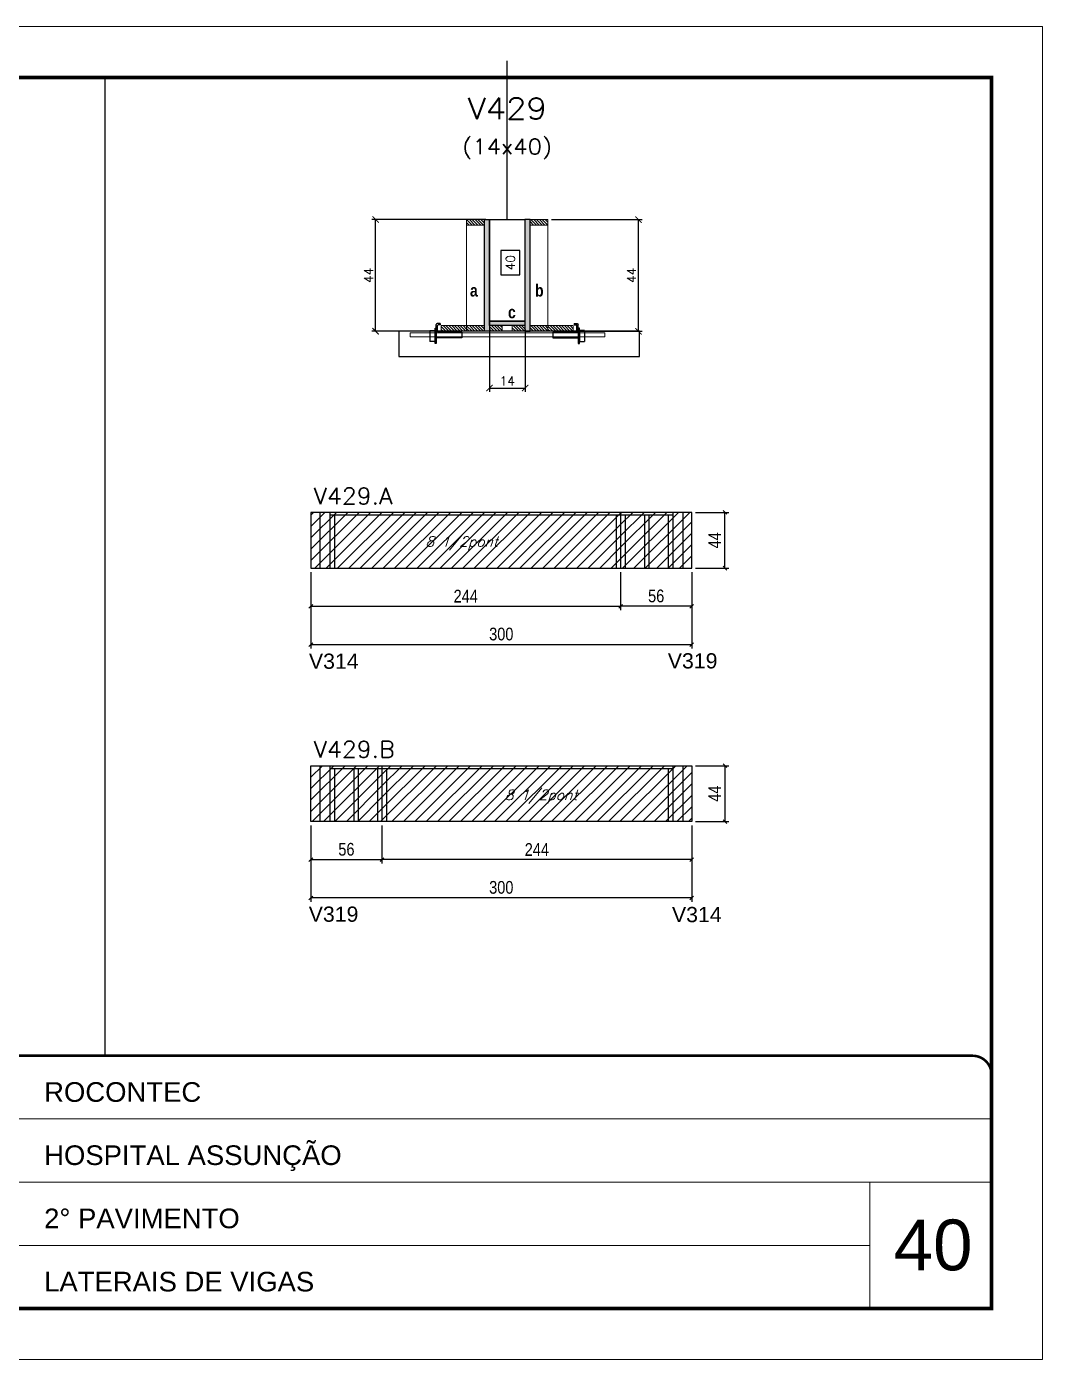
# Model space of a CAD drawing. Extents: x 137137 to 143418, y 10464 to 34486.
# Drawn here: x 142577 to 143377, y 23099 to 24149 of the extents above; entities that cross this region are included whole.
import ezdxf
from ezdxf.enums import TextEntityAlignment as Align

# ---------------------------------------------------------------- set-up
doc = ezdxf.new("R2010")
doc.units = 0
for name, pattern in [('CONTINUO', [0]), ('DASHED', [0.75, 0.5, -0.25]), ('HIDDEN', [0.375, 0.25, -0.125])]:
    doc.linetypes.add(name, pattern=pattern)
for name, color, linetype in [('5', 5, 'Continuous'), ('barrote', 251, 'Continuous'), ('COTA', 241, 'Continuous'), ('Cota Seção (2x)', 4, 'Continuous'), ('detalhes', 4, 'Continuous'), ('Painéis', 200, 'Continuous'), ('presilha', 1, 'Continuous'), ('Reaproveitamento', 251, 'Continuous'), ('SARR_2.2x7', 40, 'Continuous'), ('SARR_3.5x7', 81, 'Continuous'), ('texto', 7, 'Continuous'), ('Texto de Titulo', 7, 'Continuous'), ('Texto Qtd Sarr', 242, 'Continuous')]:
    doc.layers.add(name, color=color, linetype=linetype)
for name, color, linetype, lineweight in [('CARIMBO', 255, 'Continuous', 9), ('CONCRETO', 251, 'Continuous', 25), ('Folhas', 255, 'Continuous', 9), ('Hachura', 251, 'Continuous', 9), ('Madeira', 126, 'Continuous', 18), ('SARRAFO DE PRESSAO', 251, 'DASHED', 9), ('SCO-___-LAJ', 2, 'Continuous', 0), ('Texto Seção', 7, 'Continuous', 15)]:
    doc.layers.add(name, color=color, linetype=linetype, lineweight=lineweight)
doc.styles.add('ARIAL', font='arial.ttf')
doc.styles.add('COTA TECNICA', font='techl___.ttf', dxfattribs={"height": 10})
doc.styles.add('REGUA-120', font='ROMANS.shx', dxfattribs={"height": 15})
doc.styles.add('Romans', font='romans.shx')
doc.styles.get("Standard").update_dxf_attribs({"font": 'arial.ttf'})
doc.styles.add('TECNICA', font='techb___.ttf', dxfattribs={"height": 10})
doc.dimstyles.new('Cota Seção (2x)', dxfattribs={"dimtxt": 7, "dimasz": 5, "dimexe": 3, "dimexo": 3, "dimgap": 2, "dimtad": 3, "dimdec": 1, "dimlfac": 0.5, "dimzin": 12, "dimdsep": 46, "dimtxsty": 'Romans', "dimblk": 'ARCHTICK', "dimcen": 0, "dimclrd": 4, "dimclre": 4, "dimclrt": 1, "dimadec": 1, "dimazin": 3, "dimtfac": 1, "dimtdec": 1, "dimtmove": 0, "dimatfit": 3, "dimldrblk": 'OBLIQUE', "dimfxl": 1, "dimtolj": 1, "dimtzin": 12, "dimarcsym": 0})
doc.dimstyles.new('Cota Seção interna', dxfattribs={"dimtxt": 7, "dimasz": 6, "dimexe": 0.18, "dimexo": 2, "dimgap": -4, "dimtad": 3, "dimdec": 1, "dimlfac": 0.5, "dimzin": 12, "dimdsep": 46, "dimtxsty": 'Romans', "dimblk": 'ARCHTICK', "dimcen": 0.09, "dimse1": 1, "dimse2": 1, "dimsd1": 1, "dimsd2": 1, "dimclrd": 180, "dimclre": 5, "dimclrt": 1, "dimadec": 0, "dimazin": 3, "dimtfac": 1, "dimtdec": 1, "dimtofl": 0, "dimtmove": 0, "dimatfit": 3, "dimldrblk": 'ARCHTICK', "dimfxl": 1, "dimtolj": 1, "dimtzin": 0, "dimarcsym": 0})
doc.dimstyles.new('PAINEL', dxfattribs={"dimtxt": 10, "dimasz": 3, "dimexe": 3, "dimexo": 3, "dimgap": 3, "dimtad": 1, "dimdec": 1, "dimzin": 12, "dimdsep": 46, "dimtxsty": 'COTA TECNICA', "dimblk1": 'OBLIQUE', "dimblk2": 'OBLIQUE', "dimsah": 1, "dimcen": 0.9, "dimclrd": 4, "dimclre": 4, "dimclrt": 240, "dimadec": 1, "dimazin": 3, "dimtfac": 1, "dimtdec": 1, "dimtmove": 0, "dimatfit": 3, "dimfxl": 1, "dimtolj": 1, "dimtzin": 12, "dimarcsym": 0})
pattern_1 = [(315, (165888.3777, 15678.9867), (1.12253202, 1.12253202), [])]
pattern_2 = [(315, (165898.3777, 15678.9867), (1.12253202, 1.12253202), [])]
pattern_3 = [(45, (-13.5, -6878.4203), (-4.49012806, 4.49012806), [])]

# ---------------------------------------------------------------- blocks, each defined once
blk = doc.blocks.new('9999999999')
at = {"color": 30, "linetype": 'CONTINUO'}
for p, q in [((98564.6, 34379.6), (99584, 34379.6)), ((98564.6, 34329.8), (99488, 34329.8)), ((99584, 34329.8), (99488, 34329.8)), ((99488, 34329.8), (99488, 34230.2)), ((98564.6, 34280), (99488, 34280))]:
    blk.add_line(p, q, dxfattribs=at)
at = {"color": 30, "linetype": 'CONTINUO', "const_width": 2}
blk.add_lwpolyline([(99584, 34230.2), (99584, 34414.4, 0.414214), (99569, 34429.4), (98229, 34429.4, 0.414214), (98214, 34414.4), (98214, 34245.2, 0.414214), (98229, 34230.2), (99584, 34230.2)], format="xyb", dxfattribs=at)
at = {"layer": 'Folhas'}
blk.add_lwpolyline([(98139, 34190.2), (99624, 34190.2), (99624, 35240.2), (98139, 35240.2)], close=True, dxfattribs=at)
at = {"layer": 'Folhas', "color": 30, "const_width": 3}
blk.add_lwpolyline([(98214, 34230.2), (99584, 34230.2), (99584, 35200.2), (98214, 35200.2)], close=True, dxfattribs=at)
at = {"color": 7, "linetype": 'Continuous', "ltscale": 5, "style": 'ARIAL'}
for s, height, p in [('ROCONTEC', 15.48, (98837.7, 34393.1)), ('HOSPITAL ASSUNÇÃO', 15.483, (98837.7, 34343.3)), ('2° PAVIMENTO', 15.483, (98837.7, 34293.5)), ('LATERAIS DE VIGAS', 15.483, (98837.7, 34243.7))]:
    blk.add_text(s, height=height, dxfattribs=at).set_placement(p)
blk = doc.blocks.new('_Oblique')
at = {"color": 0, "linetype": 'ByBlock', "lineweight": -2}
blk.add_line((-0.5, -0.5), (0.5, 0.5), dxfattribs=at)
blk = doc.blocks.new('*D1388')
at = {"layer": 'COTA', "color": 4, "linetype": 'ByBlock', "lineweight": -2, "transparency": 16777216}
for p, q in [((142801.1, 23718.9), (142801.1, 23658.7)), ((143101.1, 23718.9), (143101.1, 23658.7)), ((142801.1, 23661.7), (143101.1, 23661.7))]:
    blk.add_line(p, q, dxfattribs=at)
at = {"layer": 'Defpoints', "color": 0, "linetype": 'ByBlock', "transparency": 16777216}
for p in [(142801.1, 23721.9), (143101.1, 23721.9), (143101.1, 23661.7)]:
    blk.add_point(p, dxfattribs=at)
at = {"layer": 'COTA', "color": 4, "linetype": 'ByBlock', "lineweight": -2, "transparency": 16777216, "xscale": 3, "yscale": 3, "zscale": 3, "rotation": 180}
blk.add_blockref('_Oblique', (142801.1, 23661.7), dxfattribs=at)
at = {"layer": 'COTA', "color": 4, "linetype": 'ByBlock', "lineweight": -2, "transparency": 16777216, "xscale": 3, "yscale": 3, "zscale": 3}
blk.add_blockref('_Oblique', (143101.1, 23661.7), dxfattribs=at)
at = {"layer": 'COTA', "color": 240, "linetype": 'ByBlock', "transparency": 16777216, "insert": (142951.1, 23670), "char_height": 10, "attachment_point": 5, "style": 'COTA TECNICA'}
blk.add_mtext('\\A1;300', dxfattribs=at)
blk = doc.blocks.new('*D1389')
at = {"layer": 'COTA', "color": 4, "linetype": 'ByBlock', "lineweight": -2, "transparency": 16777216}
for p, q in [((142801.1, 23718.9), (142801.1, 23688.9)), ((143045.1, 23718.9), (143045.1, 23688.9)), ((142801.1, 23691.9), (143045.1, 23691.9))]:
    blk.add_line(p, q, dxfattribs=at)
at = {"layer": 'Defpoints', "color": 0, "linetype": 'ByBlock', "transparency": 16777216}
for p in [(142801.1, 23721.9), (143045.1, 23721.9), (143045.1, 23691.9)]:
    blk.add_point(p, dxfattribs=at)
at = {"layer": 'COTA', "color": 4, "linetype": 'ByBlock', "lineweight": -2, "transparency": 16777216, "xscale": 3, "yscale": 3, "zscale": 3, "rotation": 180}
blk.add_blockref('_Oblique', (142801.1, 23691.9), dxfattribs=at)
at = {"layer": 'COTA', "color": 4, "linetype": 'ByBlock', "lineweight": -2, "transparency": 16777216, "xscale": 3, "yscale": 3, "zscale": 3}
blk.add_blockref('_Oblique', (143045.1, 23691.9), dxfattribs=at)
at = {"layer": 'COTA', "color": 240, "linetype": 'ByBlock', "transparency": 16777216, "insert": (142923.1, 23699.9), "char_height": 10, "attachment_point": 5, "style": 'COTA TECNICA'}
blk.add_mtext('\\A1;244', dxfattribs=at)
blk = doc.blocks.new('*D1390')
at = {"layer": 'COTA', "color": 4, "linetype": 'ByBlock', "lineweight": -2, "transparency": 16777216}
for p, q in [((143045.1, 23718.9), (143045.1, 23688.9)), ((143101.1, 23718.9), (143101.1, 23688.9)), ((143101.1, 23691.9), (143045.1, 23691.9))]:
    blk.add_line(p, q, dxfattribs=at)
at = {"layer": 'Defpoints', "color": 0, "linetype": 'ByBlock', "transparency": 16777216}
for p in [(143045.1, 23721.9), (143101.1, 23721.9), (143045.1, 23691.9)]:
    blk.add_point(p, dxfattribs=at)
at = {"layer": 'COTA', "color": 4, "linetype": 'ByBlock', "lineweight": -2, "transparency": 16777216, "xscale": 3, "yscale": 3, "zscale": 3, "rotation": 180}
blk.add_blockref('_Oblique', (143045.1, 23691.9), dxfattribs=at)
at = {"layer": 'COTA', "color": 4, "linetype": 'ByBlock', "lineweight": -2, "transparency": 16777216, "xscale": 3, "yscale": 3, "zscale": 3}
blk.add_blockref('_Oblique', (143101.1, 23691.9), dxfattribs=at)
at = {"layer": 'COTA', "color": 240, "linetype": 'ByBlock', "transparency": 16777216, "insert": (143073.1, 23700), "char_height": 10, "attachment_point": 5, "style": 'COTA TECNICA'}
blk.add_mtext('\\A1;56', dxfattribs=at)
blk = doc.blocks.new('*D1391')
at = {"layer": 'COTA', "color": 4, "linetype": 'ByBlock', "lineweight": -2, "transparency": 16777216}
for p, q in [((143104.1, 23765.9), (143130.3, 23765.9)), ((143127.3, 23721.9), (143127.3, 23765.9)), ((143104.1, 23721.9), (143130.3, 23721.9))]:
    blk.add_line(p, q, dxfattribs=at)
at = {"layer": 'Defpoints', "color": 0, "linetype": 'ByBlock', "transparency": 16777216}
for p in [(143101.1, 23765.9), (143127.3, 23765.9), (143101.1, 23721.9)]:
    blk.add_point(p, dxfattribs=at)
at = {"layer": 'COTA', "color": 4, "linetype": 'ByBlock', "lineweight": -2, "transparency": 16777216, "xscale": 3, "yscale": 3, "zscale": 3}
for p, rotation in [((143127.3, 23765.9), 90), ((143127.3, 23721.9), 270)]:
    blk.add_blockref('_Oblique', p, dxfattribs=dict(at, rotation=rotation))
at = {"layer": 'COTA', "color": 240, "linetype": 'ByBlock', "transparency": 16777216, "insert": (143119.2, 23743.9), "char_height": 10, "attachment_point": 5, "rotation": 90, "style": 'COTA TECNICA'}
blk.add_mtext('\\A1;44', dxfattribs=at)
blk = doc.blocks.new('*D1392')
at = {"layer": 'COTA', "color": 4, "linetype": 'ByBlock', "lineweight": -2, "transparency": 16777216}
for p, q in [((142801.1, 23519.3), (142801.1, 23459.1)), ((143101.1, 23519.3), (143101.1, 23459.1)), ((143101.1, 23462.1), (142801.1, 23462.1))]:
    blk.add_line(p, q, dxfattribs=at)
at = {"layer": 'Defpoints', "color": 0, "linetype": 'ByBlock', "transparency": 16777216}
for p in [(142801.1, 23522.3), (143101.1, 23522.3), (142801.1, 23462.1)]:
    blk.add_point(p, dxfattribs=at)
at = {"layer": 'COTA', "color": 4, "linetype": 'ByBlock', "lineweight": -2, "transparency": 16777216, "xscale": 3, "yscale": 3, "zscale": 3, "rotation": 180}
blk.add_blockref('_Oblique', (142801.1, 23462.1), dxfattribs=at)
at = {"layer": 'COTA', "color": 4, "linetype": 'ByBlock', "lineweight": -2, "transparency": 16777216, "xscale": 3, "yscale": 3, "zscale": 3}
blk.add_blockref('_Oblique', (143101.1, 23462.1), dxfattribs=at)
at = {"layer": 'COTA', "color": 240, "linetype": 'ByBlock', "transparency": 16777216, "insert": (142951.1, 23470.4), "char_height": 10, "attachment_point": 5, "style": 'COTA TECNICA'}
blk.add_mtext('\\A1;300', dxfattribs=at)
blk = doc.blocks.new('*D1393')
at = {"layer": 'COTA', "color": 4, "linetype": 'ByBlock', "lineweight": -2, "transparency": 16777216}
for p, q in [((142857.1, 23519.3), (142857.1, 23489.3)), ((143101.1, 23519.3), (143101.1, 23489.3)), ((143101.1, 23492.3), (142857.1, 23492.3))]:
    blk.add_line(p, q, dxfattribs=at)
at = {"layer": 'Defpoints', "color": 0, "linetype": 'ByBlock', "transparency": 16777216}
for p in [(142857.1, 23522.3), (143101.1, 23522.3), (142857.1, 23492.3)]:
    blk.add_point(p, dxfattribs=at)
at = {"layer": 'COTA', "color": 4, "linetype": 'ByBlock', "lineweight": -2, "transparency": 16777216, "xscale": 3, "yscale": 3, "zscale": 3, "rotation": 180}
blk.add_blockref('_Oblique', (142857.1, 23492.3), dxfattribs=at)
at = {"layer": 'COTA', "color": 4, "linetype": 'ByBlock', "lineweight": -2, "transparency": 16777216, "xscale": 3, "yscale": 3, "zscale": 3}
blk.add_blockref('_Oblique', (143101.1, 23492.3), dxfattribs=at)
at = {"layer": 'COTA', "color": 240, "linetype": 'ByBlock', "transparency": 16777216, "insert": (142979.1, 23500.3), "char_height": 10, "attachment_point": 5, "style": 'COTA TECNICA'}
blk.add_mtext('\\A1;244', dxfattribs=at)
blk = doc.blocks.new('*D1394')
at = {"layer": 'COTA', "color": 4, "linetype": 'ByBlock', "lineweight": -2, "transparency": 16777216}
for p, q in [((142801.1, 23519.3), (142801.1, 23489.3)), ((142857.1, 23519.3), (142857.1, 23489.3)), ((142801.1, 23492.3), (142857.1, 23492.3))]:
    blk.add_line(p, q, dxfattribs=at)
at = {"layer": 'Defpoints', "color": 0, "linetype": 'ByBlock', "transparency": 16777216}
for p in [(142801.1, 23522.3), (142857.1, 23522.3), (142857.1, 23492.3)]:
    blk.add_point(p, dxfattribs=at)
at = {"layer": 'COTA', "color": 4, "linetype": 'ByBlock', "lineweight": -2, "transparency": 16777216, "xscale": 3, "yscale": 3, "zscale": 3, "rotation": 180}
blk.add_blockref('_Oblique', (142801.1, 23492.3), dxfattribs=at)
at = {"layer": 'COTA', "color": 4, "linetype": 'ByBlock', "lineweight": -2, "transparency": 16777216, "xscale": 3, "yscale": 3, "zscale": 3}
blk.add_blockref('_Oblique', (142857.1, 23492.3), dxfattribs=at)
at = {"layer": 'COTA', "color": 240, "linetype": 'ByBlock', "transparency": 16777216, "insert": (142829.1, 23500.4), "char_height": 10, "attachment_point": 5, "style": 'COTA TECNICA'}
blk.add_mtext('\\A1;56', dxfattribs=at)
blk = doc.blocks.new('*D1428')
at = {"layer": 'COTA', "color": 4, "linetype": 'ByBlock', "lineweight": -2, "transparency": 16777216}
for p, q in [((143104.1, 23566.3), (143130.3, 23566.3)), ((143127.3, 23566.3), (143127.3, 23522.3)), ((143104.1, 23522.3), (143130.3, 23522.3))]:
    blk.add_line(p, q, dxfattribs=at)
at = {"layer": 'Defpoints', "color": 0, "linetype": 'ByBlock', "transparency": 16777216}
for p in [(143101.1, 23566.3), (143101.1, 23522.3), (143127.3, 23522.3)]:
    blk.add_point(p, dxfattribs=at)
at = {"layer": 'COTA', "color": 4, "linetype": 'ByBlock', "lineweight": -2, "transparency": 16777216, "xscale": 3, "yscale": 3, "zscale": 3}
for p, rotation in [((143127.3, 23566.3), 90), ((143127.3, 23522.3), 270)]:
    blk.add_blockref('_Oblique', p, dxfattribs=dict(at, rotation=rotation))
at = {"layer": 'COTA', "color": 240, "linetype": 'ByBlock', "transparency": 16777216, "insert": (143119.2, 23544.3), "char_height": 10, "attachment_point": 5, "rotation": 90, "style": 'COTA TECNICA'}
blk.add_mtext('\\A1;44', dxfattribs=at)
blk = doc.blocks.new('_ArchTick')
at = {"color": 0, "linetype": 'ByBlock', "const_width": 0.15}
blk.add_lwpolyline([(-0.5, -0.5), (0.5, 0.5)], dxfattribs=at)
blk = doc.blocks.new('*D1429')
at = {"layer": 'COTA', "color": 4, "lineweight": -2, "transparency": 16777216}
for p, q in [((142938.8, 23996.6), (142849.1, 23996.6)), ((142852.1, 23908.6), (142852.1, 23996.6)), ((142900.8, 23908.6), (142849.1, 23908.6))]:
    blk.add_line(p, q, dxfattribs=at)
at = {"layer": 'Defpoints', "color": 0, "transparency": 16777216}
for p in [(142852.1, 23996.6), (142941.8, 23996.6), (142903.8, 23908.6)]:
    blk.add_point(p, dxfattribs=at)
at = {"layer": 'COTA', "color": 4, "lineweight": -2, "transparency": 16777216, "xscale": 5, "yscale": 5, "zscale": 5}
for p, rotation in [((142852.1, 23996.6), 90), ((142852.1, 23908.6), 270)]:
    blk.add_blockref('_ArchTick', p, dxfattribs=dict(at, rotation=rotation))
at = {"layer": 'COTA', "color": 1, "transparency": 16777216, "insert": (142846.6, 23952.6), "char_height": 7, "attachment_point": 5, "rotation": 90, "style": 'Romans'}
blk.add_mtext('\\A1;44', dxfattribs=at)
blk = doc.blocks.new('*D1430')
at = {"layer": 'COTA', "color": 4, "lineweight": -2, "transparency": 16777216}
for p, q in [((142990.7, 23996.6), (143062.2, 23996.6)), ((143059.2, 23908.6), (143059.2, 23996.6)), ((143010.8, 23908.6), (143062.2, 23908.6))]:
    blk.add_line(p, q, dxfattribs=at)
at = {"layer": 'Defpoints', "color": 0, "transparency": 16777216}
for p in [(142987.7, 23996.6), (143059.2, 23996.6), (143007.8, 23908.6)]:
    blk.add_point(p, dxfattribs=at)
at = {"layer": 'COTA', "color": 4, "lineweight": -2, "transparency": 16777216, "xscale": 5, "yscale": 5, "zscale": 5}
for p, rotation in [((143059.2, 23996.6), 90), ((143059.2, 23908.6), 270)]:
    blk.add_blockref('_ArchTick', p, dxfattribs=dict(at, rotation=rotation))
at = {"layer": 'COTA', "color": 1, "transparency": 16777216, "insert": (143053.7, 23952.6), "char_height": 7, "attachment_point": 5, "rotation": 90, "style": 'Romans'}
blk.add_mtext('\\A1;44', dxfattribs=at)
blk = doc.blocks.new('*D1431')
at = {"layer": 'Cota Seção (2x)', "color": 180, "lineweight": -2, "transparency": 16777216}
for p, q in [((142965.8, 23972.3), (142950.8, 23972.3)), ((142950.8, 23972.3), (142950.8, 23953)), ((142965.8, 23953), (142965.8, 23972.3)), ((142950.8, 23953), (142965.8, 23953))]:
    blk.add_line(p, q, dxfattribs=at)
at = {"layer": 'Defpoints', "color": 0, "transparency": 16777216}
for p in [(142969.7, 23996.6), (142969.8, 23996.6), (142969.8, 23916.6)]:
    blk.add_point(p, dxfattribs=at)
at = {"layer": 'Cota Seção (2x)', "color": 1, "transparency": 16777216, "insert": (142958.3, 23962.6), "char_height": 7, "attachment_point": 5, "rotation": 90, "style": 'Romans'}
blk.add_mtext('\\A1;40', dxfattribs=at)
blk = doc.blocks.new('titulo1')
at = {"layer": 'Defpoints', "color": 252, "linetype": 'HIDDEN', "ltscale": 2}
blk.add_line((0, 0), (0, 125), dxfattribs=at)
at = {"layer": 'Defpoints', "style": 'Romans', "oblique": 15}
blk.add_attdef('FOLHA', text='', height=10, dxfattribs=at).set_placement((0, 15.6), align=Align.MIDDLE_CENTER)
at = {"layer": 'Texto Qtd Sarr', "color": 3, "style": 'Romans', "oblique": 15}
for tag, height, p in [('TITULO', 17, (0, 71.4)), ('SEÇÃO', 12, (0, 41.5))]:
    blk.add_attdef(tag, text='', height=height, dxfattribs=at).set_placement(p, align=Align.MIDDLE_CENTER)
blk = doc.blocks.new('PRESILHA METÁLICA 1')
at = {"layer": 'presilha'}
for p, q in [((7.5, 10.6), (7.5, 19.9)), ((12, 21), (8.6, 21)), ((9, 11.6), (9, 18.9)), ((12, 19.5), (9.6, 19.5)), ((12, 21), (12, 19.5)), ((0, 13), (6, 13)), ((0, 13), (0, 0)), ((6, 0), (0, 0)), ((6, 15.5), (7.5, 15.5)), ((6, -2.5), (6, 15.5)), ((6, 13), (6, 0)), ((7.5, 15.5), (7.5, -2.5)), ((37.5, 4.1), (7.5, 4.1)), ((37.5, 11), (9.6, 11)), ((37.5, 11), (37.5, 4.1)), ((7.5, -2.5), (6, -2.5))]:
    blk.add_line(p, q, dxfattribs=at)
for centre, radius, start, end in [((8.6, 19.9), 1.14, 90, 180), ((9.6, 18.9), 0.57, 90, 180), ((9.6, 11.6), 0.57, 180, 270)]:
    blk.add_arc(centre, radius, start, end, dxfattribs=at)
blk = doc.blocks.new('*D1432')
at = {"layer": 'COTA', "color": 4, "lineweight": -2, "transparency": 16777216}
for p, q in [((142941.8, 23910), (142941.8, 23860.9)), ((142969.8, 23910), (142969.8, 23860.9)), ((142941.8, 23863.9), (142969.8, 23863.9))]:
    blk.add_line(p, q, dxfattribs=at)
at = {"layer": 'Defpoints', "color": 0, "transparency": 16777216}
for p in [(142941.8, 23913), (142969.8, 23913), (142969.8, 23863.9)]:
    blk.add_point(p, dxfattribs=at)
at = {"layer": 'COTA', "color": 4, "lineweight": -2, "transparency": 16777216, "xscale": 5, "yscale": 5, "zscale": 5, "rotation": 180}
blk.add_blockref('_ArchTick', (142941.8, 23863.9), dxfattribs=at)
at = {"layer": 'COTA', "color": 4, "lineweight": -2, "transparency": 16777216, "xscale": 5, "yscale": 5, "zscale": 5}
blk.add_blockref('_ArchTick', (142969.8, 23863.9), dxfattribs=at)
at = {"layer": 'COTA', "color": 1, "transparency": 16777216, "insert": (142955.8, 23869.4), "char_height": 7, "attachment_point": 5, "style": 'Romans'}
blk.add_mtext('\\A1;14', dxfattribs=at)

msp = doc.modelspace()

# ---------------------------------------------------------------- hatches: boundary and pattern name
at = {"layer": 'Hachura'}
h = msp.add_hatch(dxfattribs=at)
h.set_pattern_fill('ANSI31', color=256, scale=0.5, angle=270, style=0)
h.set_pattern_definition([(315, (165898.3777, 15688.9867), (1.12253202, 1.12253202), [])])
h.paths.add_polyline_path([(142937.76, 23992.23), (142937.76, 23996.63), (142923.76, 23996.63), (142923.76, 23992.23)])
h = msp.add_hatch(color=256, dxfattribs=at)
h.dxf.hatch_style = 1
h.paths.add_polyline_path([(142937.76, 23996.63), (142941.76, 23996.63), (142941.76, 23908.63), (142937.76, 23908.63)])
h = msp.add_hatch(color=256, dxfattribs=at)
h.dxf.hatch_style = 1
h.paths.add_polyline_path([(142973.75, 23996.63), (142969.75, 23996.63), (142969.76, 23908.63), (142973.76, 23908.63)])
h = msp.add_hatch(dxfattribs=at)
h.set_pattern_fill('ANSI31', color=256, scale=0.5, angle=270, style=0)
h.set_pattern_definition([(315, (165888.3873, 15688.9867), (1.12253202, 1.12253202), [])])
h.paths.add_polyline_path([(142973.75, 23992.23), (142973.75, 23996.63), (142987.75, 23996.63), (142987.75, 23992.23)])
h = msp.add_hatch(dxfattribs=at)
h.set_pattern_fill('ANSI31', color=256, scale=0.5, angle=270, style=0)
h.set_pattern_definition(pattern_2)
h.paths.add_polyline_path([(142903.76, 23908.63), (142903.76, 23913.03), (142923.76, 23913.03), (142923.76, 23908.63)])
h = msp.add_hatch(dxfattribs=at)
h.set_pattern_fill('ANSI31', color=256, scale=0.5, angle=270, style=0)
h.set_pattern_definition([(315, (165898.3777, 15605.3867), (1.12253202, 1.12253202), [])])
h.paths.add_polyline_path([(142937.76, 23908.63), (142937.76, 23913.03), (142923.76, 23913.03), (142923.76, 23908.63)])
h = msp.add_hatch(color=256, dxfattribs=at)
h.dxf.hatch_style = 1
h.paths.add_polyline_path([(142941.76, 23913.03), (142941.76, 23916.63), (142969.76, 23916.63), (142969.76, 23913.03)])
h = msp.add_hatch(dxfattribs=at)
h.set_pattern_fill('ANSI31', color=256, scale=0.5, angle=270, style=0)
h.set_pattern_definition(pattern_2)
h.paths.add_polyline_path([(142941.76, 23908.63), (142941.76, 23913.03), (142951.76, 23913.03), (142951.76, 23908.63)])
h = msp.add_hatch(dxfattribs=at)
h.set_pattern_fill('ANSI31', color=256, scale=0.5, angle=270, style=0)
h.set_pattern_definition(pattern_1)
h.paths.add_polyline_path([(142969.76, 23908.63), (142969.76, 23913.03), (142959.76, 23913.03), (142959.76, 23908.63)])
h = msp.add_hatch(dxfattribs=at)
h.set_pattern_fill('ANSI31', color=256, scale=0.5, angle=270, style=0)
h.set_pattern_definition([(315, (165888.3777, 15605.3867), (1.12253202, 1.12253202), [])])
h.paths.add_polyline_path([(142973.76, 23908.63), (142973.76, 23913.03), (142987.76, 23913.03), (142987.76, 23908.63)])
h = msp.add_hatch(dxfattribs=at)
h.set_pattern_fill('ANSI31', color=256, scale=0.5, angle=270, style=0)
h.set_pattern_definition(pattern_1)
h.paths.add_polyline_path([(143007.76, 23908.63), (143007.76, 23913.03), (142987.76, 23913.03), (142987.76, 23908.63)])
at = {"layer": 'Reaproveitamento', "linetype": 'ByBlock'}
h = msp.add_hatch(dxfattribs=at)
h.set_pattern_fill('ANSI31', color=256, scale=2)
h.set_pattern_definition(pattern_3)
h.paths.add_polyline_path([(143045.12, 23721.93), (143045.12, 23765.93), (142801.12, 23765.93), (142801.12, 23721.93)])
h.paths.add_polyline_path([(142883.47, 23733.58), (142951.09, 23733.58), (142956.59, 23749.56), (142888.97, 23749.56)], flags=24)
h = msp.add_hatch(dxfattribs=at)
h.set_pattern_fill('ANSI31', color=256, scale=2)
h.set_pattern_definition(pattern_3)
h.paths.add_polyline_path([(143101.12, 23721.93), (143101.12, 23765.93), (143045.12, 23765.93), (143045.12, 23721.93)])
h = msp.add_hatch(dxfattribs=at)
h.set_pattern_fill('ANSI31', color=256, scale=2)
h.set_pattern_definition(pattern_3)
h.paths.add_polyline_path([(142801.12, 23566.34), (142801.12, 23522.34), (142857.12, 23522.34), (142857.12, 23566.34)])
h = msp.add_hatch(dxfattribs=at)
h.set_pattern_fill('ANSI31', color=256, scale=2)
h.set_pattern_definition(pattern_3)
h.paths.add_polyline_path([(143101.12, 23522.34), (143101.12, 23566.34), (142857.12, 23566.34), (142857.12, 23522.34)])
h.paths.add_polyline_path([(142946.04, 23533.99), (143013.66, 23533.99), (143019.16, 23549.96), (142951.54, 23549.96)], flags=24)

# ---------------------------------------------------------------- linework, layer by layer
at = {"layer": 'barrote'}
msp.add_lwpolyline([(142870.3, 23888.63), (143059.89, 23888.63), (143059.89, 23908.63), (142870.3, 23908.63)], close=True, dxfattribs=at)
at = {"layer": 'CONCRETO'}
msp.add_lwpolyline([(142941.76, 23996.63), (142941.76, 23996.63), (142941.76, 23996.63), (142941.76, 23996.63), (142969.76, 23996.63), (142969.76, 23996.63), (142969.76, 23996.63), (142969.76, 23916.63), (142941.76, 23916.63), (142941.76, 23996.63)], close=True, dxfattribs=at)
at = {"layer": 'COTA', "linetype": 'ByBlock'}
msp.add_line((142638.79, 24108.6), (142638.79, 23337.84), dxfattribs=at)
at = {"layer": 'Madeira'}
for points in [[(142937.76, 23992.23), (142937.76, 23996.63), (142923.76, 23996.63), (142923.76, 23992.23)], [(142937.76, 23996.63), (142923.76, 23996.63), (142923.76, 23908.63), (142937.76, 23908.63)], [(142973.75, 23992.23), (142973.75, 23996.63), (142987.75, 23996.63), (142987.75, 23992.23)], [(142973.75, 23996.63), (142987.75, 23996.63), (142987.76, 23908.63), (142973.76, 23908.63)], [(142903.76, 23908.63), (142903.76, 23913.03), (142923.76, 23913.03), (142923.76, 23908.63)], [(142937.76, 23908.63), (142937.76, 23913.03), (142923.76, 23913.03), (142923.76, 23908.63)], [(142941.76, 23908.63), (142941.76, 23913.03), (142951.76, 23913.03), (142951.76, 23908.63)], [(142969.76, 23908.63), (142969.76, 23913.03), (142959.76, 23913.03), (142959.76, 23908.63)], [(142973.76, 23908.63), (142973.76, 23913.03), (142987.76, 23913.03), (142987.76, 23908.63)], [(143007.76, 23908.63), (143007.76, 23913.03), (142987.76, 23913.03), (142987.76, 23908.63)]]:
    msp.add_lwpolyline(points, close=True, dxfattribs=at)
at = {"layer": 'Painéis', "linetype": 'ByBlock'}
for p, q in [((142801.12, 23765.93), (142801.12, 23721.93)), ((143101.12, 23765.93), (142801.12, 23765.93)), ((143045.12, 23765.93), (143045.12, 23721.93)), ((143101.12, 23721.93), (143101.12, 23765.93)), ((142801.12, 23721.93), (143101.12, 23721.93)), ((142801.12, 23522.34), (142801.12, 23566.34)), ((142801.12, 23566.34), (143101.12, 23566.34)), ((142857.12, 23566.34), (142857.12, 23522.34)), ((143101.12, 23566.34), (143101.12, 23522.34)), ((143101.12, 23522.34), (142801.12, 23522.34))]:
    msp.add_line(p, q, dxfattribs=at)
at = {"layer": 'Painéis'}
for points in [[(142937.76, 23996.63), (142941.76, 23996.63), (142941.76, 23908.63), (142937.76, 23908.63)], [(142973.75, 23996.63), (142969.75, 23996.63), (142969.76, 23908.63), (142973.76, 23908.63)], [(142941.76, 23913.03), (142941.76, 23916.63), (142969.76, 23916.63), (142969.76, 23913.03)]]:
    msp.add_lwpolyline(points, close=True, dxfattribs=at)
at = {"layer": 'SARR_2.2x7', "linetype": 'Continuous'}
for p, q in [((142808.12, 23765.93), (142808.12, 23721.93)), ((143045.12, 23763.73), (142816.12, 23763.73)), ((143086.12, 23763.73), (143045.12, 23763.73)), ((143094.12, 23765.93), (143094.12, 23721.93)), ((142808.12, 23566.34), (142808.12, 23522.34)), ((142816.12, 23564.14), (142857.12, 23564.14)), ((142857.12, 23564.14), (143086.12, 23564.14)), ((143094.12, 23566.34), (143094.12, 23522.34))]:
    msp.add_line(p, q, dxfattribs=at)
at = {"layer": 'SARR_3.5x7'}
for p, q in [((142816.12, 23765.93), (142816.12, 23721.93)), ((142819.62, 23763.73), (142819.62, 23721.93)), ((143041.62, 23763.73), (143041.62, 23721.93)), ((143048.62, 23763.73), (143048.62, 23721.93)), ((143063.87, 23763.73), (143063.87, 23721.93)), ((143067.38, 23763.73), (143067.38, 23721.93)), ((143082.62, 23763.73), (143082.62, 23721.93)), ((143086.12, 23765.93), (143086.12, 23721.93)), ((142816.12, 23566.34), (142816.12, 23522.34)), ((142819.63, 23564.14), (142819.62, 23522.34)), ((142834.87, 23564.14), (142834.87, 23522.34)), ((142838.38, 23564.14), (142838.37, 23522.34)), ((142853.62, 23564.14), (142853.62, 23522.34)), ((142860.62, 23564.14), (142860.62, 23522.34)), ((143082.62, 23564.14), (143082.62, 23522.34)), ((143086.12, 23566.34), (143086.12, 23522.34))]:
    msp.add_line(p, q, dxfattribs=at)
at = {"layer": 'SCO-___-LAJ', "color": 1}
msp.add_lwpolyline([(142879.3, 23907.3), (143032.57, 23907.3), (143032.57, 23904.1), (142879.3, 23904.1)], close=True, dxfattribs=at)

# ---------------------------------------------------------------- block references
at = {"layer": 'presilha', "yscale": 0.6666666666666666, "zscale": 0.6666666666666666}
for p, xscale in [((142894.89, 23900.66), 0.6666666666666666), ((143016.63, 23900.66), -0.6666666666666666)]:
    msp.add_blockref('PRESILHA METÁLICA 1', p, dxfattribs=dict(at, xscale=xscale))
at = {"layer": 'SARRAFO DE PRESSAO', "color": 6, "linetype": 'ByBlock'}
msp.add_blockref('9999999999', (43753.31, -11091.6), dxfattribs=at)
at = {"layer": 'Texto Seção'}
ref = msp.add_blockref('titulo1', (142955.76, 23996.63), dxfattribs=at)
ref.add_attrib('TITULO', 'V429', dxfattribs={"layer": 'Texto de Titulo', "color": 7, "height": 17, "style": 'Romans', "width": 1.1}).set_placement((142955.76, 24084.13), align=Align.MIDDLE_CENTER)
ref.add_attrib('SEÇÃO', '(14x40)', dxfattribs={"layer": 'Texto de Titulo', "color": 7, "height": 12, "style": 'Romans', "width": 1.1}).set_placement((142955.76, 24054.13), align=Align.MIDDLE_CENTER)

# ---------------------------------------------------------------- texts
at = {"layer": '5', "linetype": 'Continuous'}
for s, rotation, p in [('V314', 0.00004, (142799.57, 23642.65)), ('V319', 0.00004, (143082.25, 23642.94)), ('V319', 359.99996, (142799.42, 23443.35)), ('V314', 359.99996, (143085.54, 23443.05))]:
    msp.add_text(s, height=12, rotation=rotation, dxfattribs=at).set_placement(p)
at = {"layer": 'CARIMBO', "style": 'ARIAL'}
msp.add_text('40', height=40, dxfattribs=at).set_placement((143260.15, 23168.74))
at = {"layer": 'detalhes', "style": 'TECNICA'}
for s, p in [('a', (142926.45, 23935.97)), ('b', (142977.69, 23935.96)), ('c', (142956.36, 23918.87))]:
    msp.add_text(s, height=9.6, dxfattribs=at).set_placement(p)
at = {"layer": 'texto', "color": 2, "char_height": 8, "attachment_point": 5, "style": 'Romans'}
for insert in [(142919.84, 23741.57), (142982.41, 23541.97)]:
    msp.add_mtext('{\\Q19;\\C256;8 1/2pont}', dxfattribs=dict(at, insert=insert))
at = {"layer": 'Texto Seção', "style": 'REGUA-120', "width": 1.05}
for s, p in [('V429.A', (142803.34, 23772.3)), ('V429.B', (142803.34, 23572.7))]:
    msp.add_text(s, height=13, dxfattribs=at).set_placement(p)

# ---------------------------------------------------------------- dimensions: what is measured, and where the dimension line sits
at = {"layer": 'COTA'}
for base, p1, p2, picture, middle in [((142852.11, 23996.63), (142903.76, 23908.63), (142941.76, 23996.63), '*D1429', (142846.61, 23952.63)), ((143059.23, 23996.63), (143007.76, 23908.63), (142987.75, 23996.63), '*D1430', (143053.73, 23952.63))]:
    dim = msp.add_linear_dim(base=base, p1=p1, p2=p2, angle=90, dimstyle='Cota Seção (2x)', dxfattribs=at)
    dim.commit()
    dim.dimension.update_dxf_attribs({"geometry": picture, "text_midpoint": middle})
dim = msp.add_linear_dim(base=(142969.76, 23863.9), p1=(142941.76, 23913.03), p2=(142969.76, 23913.03), dimstyle='Cota Seção (2x)', dxfattribs=at)
dim.commit()
dim.dimension.update_dxf_attribs({"geometry": '*D1432', "text_midpoint": (142955.76, 23869.4)})
at = {"layer": 'COTA', "linetype": 'ByBlock'}
for p1, p2, distance, picture, middle in [((143101.12, 23721.93), (143101.12, 23765.93), -26.15, '*D1391', (143119.2, 23743.93)), ((142801.12, 23721.93), (143101.12, 23721.93), -60.19, '*D1388', (142951.12, 23669.96)), ((142801.12, 23721.93), (143045.12, 23721.93), -30.07, '*D1389', (142923.12, 23699.94)), ((143101.12, 23721.93), (143045.12, 23721.93), 30.07, '*D1390', (143073.12, 23699.97)), ((143101.12, 23566.34), (143101.12, 23522.34), 26.15, '*D1428', (143119.2, 23544.34)), ((143101.12, 23522.34), (142801.12, 23522.34), 60.19, '*D1392', (142951.12, 23470.36)), ((142801.12, 23522.34), (142857.12, 23522.34), -30.07, '*D1394', (142829.12, 23500.38)), ((143101.12, 23522.34), (142857.12, 23522.34), 30.07, '*D1393', (142979.12, 23500.34))]:
    dim = msp.add_aligned_dim(p1=p1, p2=p2, distance=distance, dimstyle='PAINEL', dxfattribs=at)
    dim.commit()
    dim.dimension.update_dxf_attribs({"geometry": picture, "text_midpoint": middle})
at = {"layer": 'Cota Seção (2x)'}
dim = msp.add_linear_dim(base=(142969.75, 23996.63), p1=(142969.76, 23916.63), p2=(142969.75, 23996.63), angle=90, dimstyle='Cota Seção interna', dxfattribs=at)
dim.commit()
dim.dimension.update_dxf_attribs({"geometry": '*D1431', "text_midpoint": (142969.75, 23962.63), "dimtype": 160})

doc.saveas('drawing.dxf')
